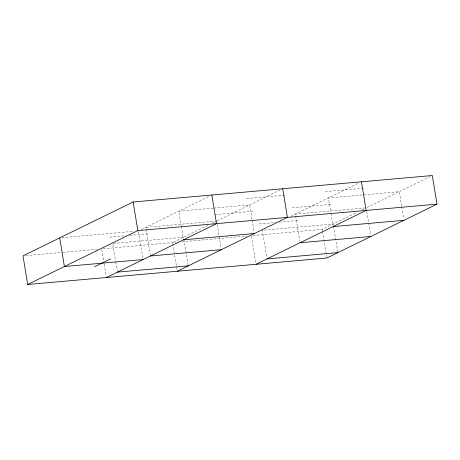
<?xml version="1.0" encoding="UTF-8"?>
<svg xmlns="http://www.w3.org/2000/svg" width="460" height="460" viewBox="0 0 460 460"><rect width="100%" height="100%" fill="white"/><g stroke="black" fill="none" stroke-linecap="round" stroke-linejoin="round"><path stroke-width="0.34" stroke-dasharray="2.3 1.72" d="M141.335 229.517L209.955 195.954M208.012 225.296L172.592 242.621L177.054 269.847M212.198 223.249L216.384 221.202M217.028 220.886L282.078 189.071M290.927 216.286L359.547 182.723M252.758 235.531L322.184 229.39L357.339 212.192M361.79 210.019L364.964 208.466M430.405 176.456L366.235 207.845L295.377 214.113L295.608 215.51M246.52 198.576L285.884 195.097M325.249 191.613L364.619 188.129M213.181 208.144L178.825 211.186L181.223 225.843M213.894 208.081L249.682 204.913L252.08 219.575M214.912 214.607L252.845 211.255M292.215 207.77L331.579 204.292M216.643 221.076L145.785 227.343L146.015 228.741M61.858 237.711L134.148 231.311M109.584 237.164L126.046 235.71M129.622 235.393L148.948 233.68M259.175 223.934L275.638 222.473M279.214 222.157L298.54 220.449M25.863 255.599L62.364 252.373M63.083 252.31L97.439 249.268M103.166 248.762L176.174 242.305M181.895 241.799L247.031 236.037M401.678 206.344L399.274 191.682L328.417 197.949L330.815 212.612M401.787 207.04L403.73 218.908M366.81 211.335L368.638 222.502M368.753 223.203L370.697 235.071M333.425 225.4L333.195 224.003L262.338 230.27L266.794 257.496M333.54 226.096L337.772 251.93M330.93 213.308L332.873 225.176M322.184 229.39L322.414 230.788M322.529 231.483L326.755 257.312M295.717 216.206L299.834 241.339M252.195 220.277L254.138 232.145M251.442 236.354L255.898 263.58M217.218 224.566L221.105 248.302M188.18 265.161L183.603 237.233L112.746 243.501L115.604 260.958M181.338 226.544L183.281 238.412M146.125 229.436L150.242 254.57M138.558 231.633L143.014 258.859M115.719 261.654L117.202 270.727M101.85 249.584L103.678 260.757M104.248 264.247L106.306 276.816"/><path stroke-width="0.69" d="M133.13 201.986L23 255.852L27.686 284.476L326.87 258.014L437 204.148L432.314 175.524L133.13 201.986L137.816 230.609L27.686 284.476M94.57 266.765L110.601 258.928M106.421 277.512L216.545 223.646L211.859 195.023M177.278 271.245L287.408 217.379L282.722 188.755M256.013 264.281L366.143 210.415L361.451 181.792M137.816 230.609L437 204.148M183.511 239.804L254.368 233.536M333.103 226.573L403.96 220.305M150.472 255.967L221.329 249.699M300.064 242.736L370.921 236.469M143.129 259.555L64.394 266.518L59.708 237.9M117.432 272.124L188.295 265.857M267.024 258.894L337.887 252.626"/></g></svg>
